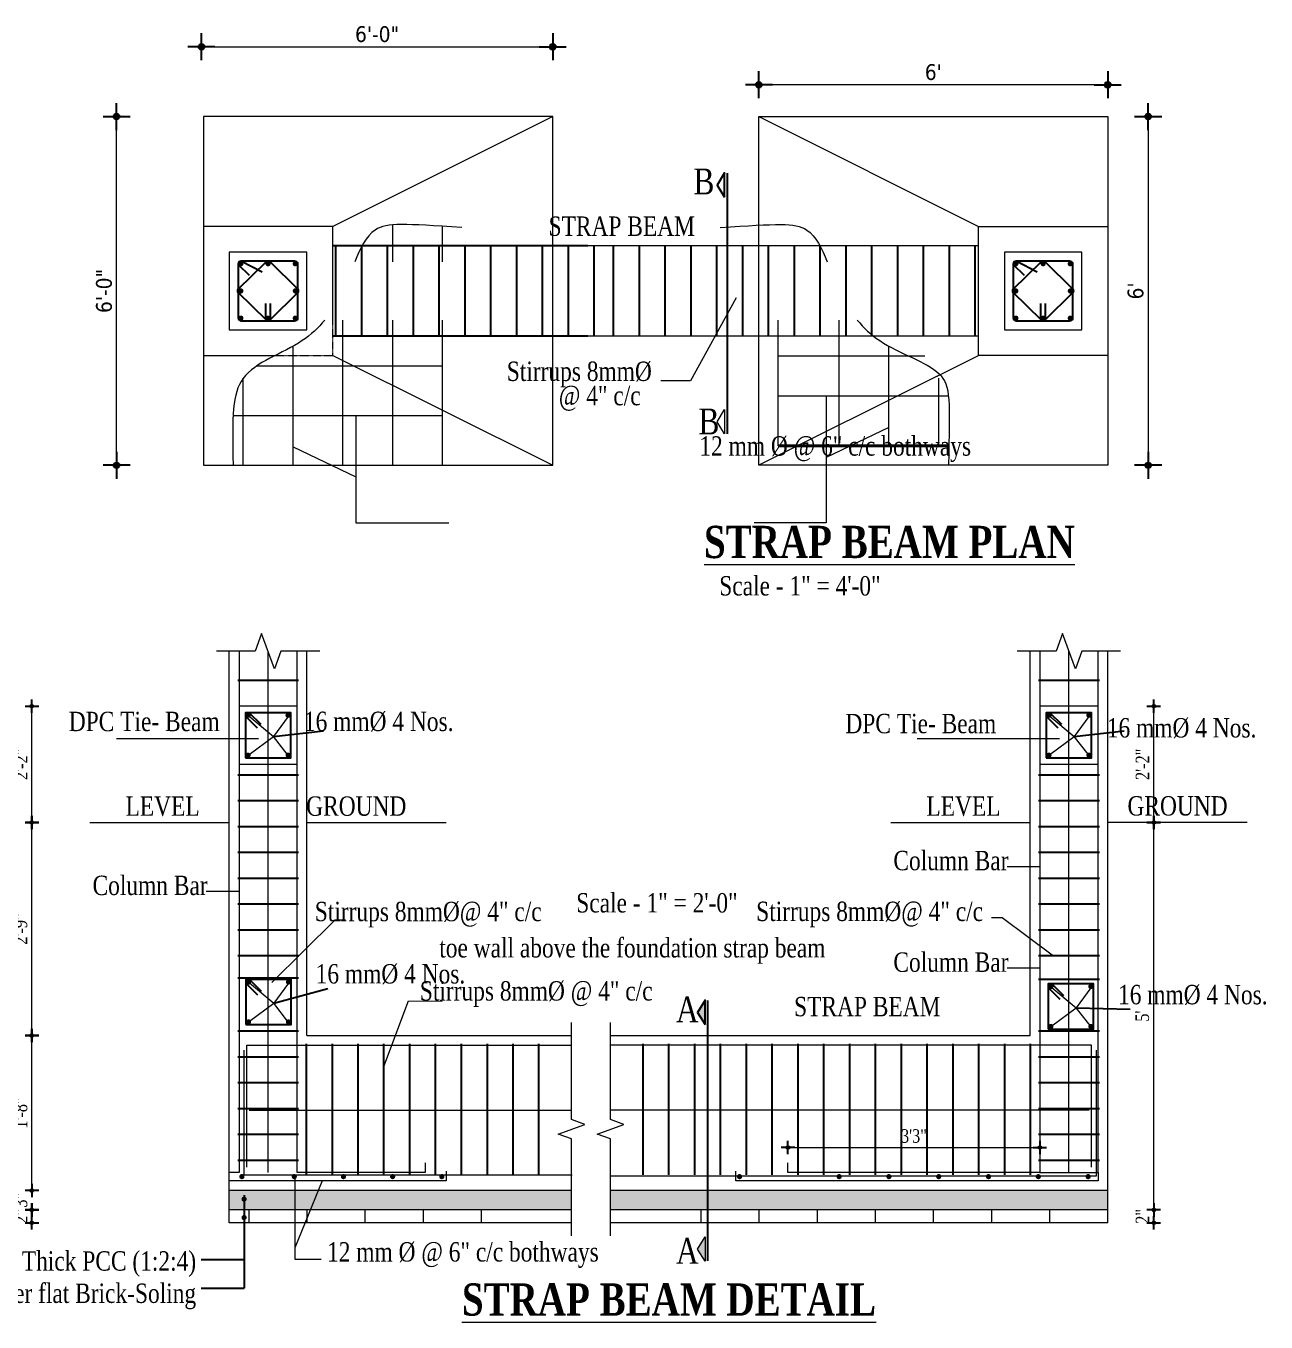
# Model space of a CAD drawing. Header units: inches. Extents: x 10143 to 33197, y -150 to 3760.
# Drawn here: x 11727 to 12277, y 278 to 854 of the extents above; entities that cross this region are included whole.
import ezdxf

# ---------------------------------------------------------------- set-up
doc = ezdxf.new("R2010")
doc.units = ezdxf.units.IN
doc.header["$LTSCALE"] = 0.5
doc.header["$MEASUREMENT"] = 0
doc.header["$PDMODE"] = 66
doc.linetypes.add('DASHED2', pattern=[0.375, 0.25, -0.125])
for name, color, linetype, lineweight in [('BAR', 5, 'Continuous', 40), ('dimline', 3, 'Continuous', 15), ('TEXT', 220, 'Continuous', 9)]:
    doc.layers.add(name, color=color, linetype=linetype, lineweight=lineweight)
doc.layers.add('DIMENSION', color=5, linetype='Continuous')
doc.layers.add('STIRRUP', color=10, linetype='Continuous')
doc.styles.add('1.8', font='times.ttf', dxfattribs={"width": 0.8, "height": 6})
doc.styles.add('1.8 str', font='times.ttf', dxfattribs={"width": 0.8, "height": 6})
doc.styles.add('7 INCH', font='tahoma.ttf', dxfattribs={"height": 7})
doc.styles.add('TITLE', font='romans.shx', dxfattribs={"width": 0.8, "height": 0.2})
doc.dimstyles.new('1.4', dxfattribs={"dimscale": 0, "dimtxt": 6, "dimasz": 0.5, "dimexe": 2, "dimexo": 9, "dimgap": 2, "dimtad": 1, "dimdec": 0, "dimlfac": 0.5, "dimzin": 3, "dimdsep": 46, "dimlunit": 4, "dimtxsty": '1.8', "dimblk": 'DIM', "dimcen": 3, "dimdle": 3, "dimse1": 1, "dimse2": 1, "dimclrd": 256, "dimclre": 256, "dimclrt": 7, "dimadec": 1, "dimazin": 2, "dimtfac": 1, "dimtdec": 0, "dimtix": 1, "dimtofl": 0, "dimtmove": 2, "dimatfit": 3, "dimldrblk": 'ARW', "dimfxl": 2, "dimfrac": 2, "dimtolj": 2, "dimtzin": 0, "dimarcsym": 0})
doc.dimstyles.new('7 INCH', dxfattribs={"dimscale": 0, "dimtxt": 7, "dimasz": 1, "dimexe": 2, "dimexo": 9, "dimgap": 2, "dimtad": 1, "dimdec": 0, "dimzin": 3, "dimdsep": 46, "dimlunit": 4, "dimtxsty": '7 INCH', "dimblk": 'DIM', "dimcen": 3, "dimdle": 3, "dimse1": 1, "dimse2": 1, "dimclrd": 256, "dimclre": 256, "dimclrt": 7, "dimadec": 1, "dimazin": 2, "dimtfac": 1, "dimtdec": 0, "dimtix": 1, "dimtofl": 0, "dimtmove": 2, "dimatfit": 3, "dimldrblk": 'ARW', "dimfxl": 2, "dimfrac": 2, "dimtolj": 2, "dimtzin": 0, "dimarcsym": 0})

# ---------------------------------------------------------------- blocks, each defined once
blk = doc.blocks.new('DIM')
at = {"layer": 'DIMENSION'}
h = blk.add_hatch(color=256, dxfattribs=at)
h.paths.add_polyline_path([(0, 1.28), (0, 0), (1.28, 0, 0.414214)])
h.paths.add_polyline_path([(1.28, 0), (0, 0), (0, -1.28, 0.414214)])
h.paths.add_polyline_path([(0, 0), (-1.28, 0, 0.414214), (0, -1.28)])
h.paths.add_polyline_path([(0, 1.28, 0.414214), (-1.28, 0), (0, 0)])
for p, q in [((0, 6), (0, -6)), ((-6, 0), (6, 0))]:
    blk.add_line(p, q, dxfattribs=at)
blk.add_circle((0, 0), 1.28, dxfattribs=at)
blk = doc.blocks.new('*D841')
at = {"layer": 'Defpoints', "color": 0, "ltscale": 10, "transparency": 16777216}
for p in [(340381.68, 283737.08), (340402.1, 283737.08), (340402.1, 283731.35)]:
    blk.add_point(p, dxfattribs=at)
at = {"layer": 'DIMENSION', "lineweight": -2, "ltscale": 10, "transparency": 16777216}
for p, q in [((340381.68, 283737.58), (340381.68, 283738.08)), ((340381.68, 283730.85), (340381.68, 283730.35))]:
    blk.add_line(p, q, dxfattribs=at)
at = {"layer": 'DIMENSION', "lineweight": -2, "ltscale": 10, "transparency": 16777216, "xscale": 0.5, "yscale": 0.5, "zscale": 0.5}
for p, rotation in [((340381.68, 283737.08), 270), ((340381.68, 283731.35), 90)]:
    blk.add_blockref('DIM', p, dxfattribs=dict(at, rotation=rotation))
at = {"layer": 'DIMENSION', "color": 7, "ltscale": 10, "transparency": 16777216, "insert": (340376.68, 283734.21), "char_height": 6, "attachment_point": 5, "rotation": 90, "style": '1.8'}
blk.add_mtext('\\A2;2"', dxfattribs=at)
blk = doc.blocks.new('ARW')
at = {"layer": 'DIMENSION'}
blk.add_lwpolyline([(-0.5, 0, 0, 3, 0), (-5.5, 0, 0, 0, 0), (-0.5, 0, 0, 0, 0)], format="xyseb", dxfattribs=at)
blk = doc.blocks.new('*D842')
at = {"layer": 'Defpoints', "color": 0, "ltscale": 10, "transparency": 16777216}
for p in [(340381.67, 283745.68), (340402.09, 283745.68), (340402.09, 283737.08)]:
    blk.add_point(p, dxfattribs=at)
at = {"layer": 'DIMENSION', "lineweight": -2, "ltscale": 10, "transparency": 16777216}
for p, q in [((340381.67, 283746.18), (340381.67, 283746.68)), ((340381.67, 283736.58), (340381.67, 283736.08))]:
    blk.add_line(p, q, dxfattribs=at)
at = {"layer": 'DIMENSION', "lineweight": -2, "ltscale": 10, "transparency": 16777216, "xscale": 0.5, "yscale": 0.5, "zscale": 0.5}
for p, rotation in [((340381.67, 283745.68), 270), ((340381.67, 283737.08), 90)]:
    blk.add_blockref('DIM', p, dxfattribs=dict(at, rotation=rotation))
at = {"layer": 'DIMENSION', "color": 7, "ltscale": 10, "transparency": 16777216, "insert": (340376.62, 283741.38), "char_height": 6, "attachment_point": 5, "rotation": 90, "style": '1.8'}
blk.add_mtext('\\A2;3"', dxfattribs=at)
blk = doc.blocks.new('*D843')
at = {"layer": 'Defpoints', "color": 0, "ltscale": 10, "transparency": 16777216}
for p in [(340381.67, 283814.48), (340459.43, 283814.48), (340402.09, 283745.68)]:
    blk.add_point(p, dxfattribs=at)
at = {"layer": 'DIMENSION', "lineweight": -2, "ltscale": 10, "transparency": 16777216}
blk.add_line((340381.67, 283746.18), (340381.67, 283813.98), dxfattribs=at)
at = {"layer": 'DIMENSION', "lineweight": -2, "ltscale": 10, "transparency": 16777216, "xscale": 0.5, "yscale": 0.5, "zscale": 0.5}
for p, rotation in [((340381.67, 283814.48), 90), ((340381.67, 283745.68), 270)]:
    blk.add_blockref('DIM', p, dxfattribs=dict(at, rotation=rotation))
at = {"layer": 'DIMENSION', "color": 7, "ltscale": 10, "transparency": 16777216, "insert": (340376.62, 283780.08), "char_height": 6, "attachment_point": 5, "rotation": 90, "style": '1.8'}
blk.add_mtext('\\A2;1\'-8"', dxfattribs=at)
blk = doc.blocks.new('*D844')
at = {"layer": 'Defpoints', "color": 0, "ltscale": 10, "transparency": 16777216}
for p in [(340381.67, 283909.08), (340409.01, 283909.08), (340402.09, 283814.48)]:
    blk.add_point(p, dxfattribs=at)
at = {"layer": 'DIMENSION', "lineweight": -2, "ltscale": 10, "transparency": 16777216}
blk.add_line((340381.67, 283814.98), (340381.67, 283908.58), dxfattribs=at)
at = {"layer": 'DIMENSION', "lineweight": -2, "ltscale": 10, "transparency": 16777216, "xscale": 0.5, "yscale": 0.5, "zscale": 0.5}
for p, rotation in [((340381.67, 283909.08), 90), ((340381.67, 283814.48), 270)]:
    blk.add_blockref('DIM', p, dxfattribs=dict(at, rotation=rotation))
at = {"layer": 'DIMENSION', "color": 7, "ltscale": 10, "transparency": 16777216, "insert": (340376.61, 283861.78), "char_height": 6, "attachment_point": 5, "rotation": 90, "style": '1.8'}
blk.add_mtext('\\A2;2\'-9"', dxfattribs=at)
blk = doc.blocks.new('*D845')
at = {"layer": 'Defpoints', "color": 0, "ltscale": 10, "transparency": 16777216}
for p in [(340417.52, 283909.08), (340368.02, 283737.08), (340410.6, 283737.08)]:
    blk.add_point(p, dxfattribs=at)
at = {"layer": 'DIMENSION', "lineweight": -2, "ltscale": 10, "transparency": 16777216}
blk.add_line((340368.02, 283908.58), (340368.02, 283737.58), dxfattribs=at)
at = {"layer": 'DIMENSION', "lineweight": -2, "ltscale": 10, "transparency": 16777216, "xscale": 0.5, "yscale": 0.5, "zscale": 0.5}
for p, rotation in [((340368.02, 283909.08), 90), ((340368.02, 283737.08), 270)]:
    blk.add_blockref('DIM', p, dxfattribs=dict(at, rotation=rotation))
at = {"layer": 'DIMENSION', "color": 7, "ltscale": 10, "transparency": 16777216, "insert": (340362.97, 283823.08), "char_height": 6, "attachment_point": 5, "rotation": 90, "style": '1.8'}
blk.add_mtext("\\A2;5'", dxfattribs=at)
blk = doc.blocks.new('*D846')
at = {"layer": 'Defpoints', "color": 0, "ltscale": 10, "transparency": 16777216}
for p in [(340381.67, 283960.68), (340470.89, 283960.68), (340409.01, 283909.08)]:
    blk.add_point(p, dxfattribs=at)
at = {"layer": 'DIMENSION', "lineweight": -2, "ltscale": 10, "transparency": 16777216}
blk.add_line((340381.67, 283909.58), (340381.67, 283960.18), dxfattribs=at)
at = {"layer": 'DIMENSION', "lineweight": -2, "ltscale": 10, "transparency": 16777216, "xscale": 0.5, "yscale": 0.5, "zscale": 0.5}
for p, rotation in [((340381.67, 283960.68), 90), ((340381.67, 283909.08), 270)]:
    blk.add_blockref('DIM', p, dxfattribs=dict(at, rotation=rotation))
at = {"layer": 'DIMENSION', "color": 7, "ltscale": 10, "transparency": 16777216, "insert": (340376.67, 283934.88), "char_height": 6, "attachment_point": 5, "rotation": 90, "style": '1.8'}
blk.add_mtext('\\A2;2\'-2"', dxfattribs=at)
blk = doc.blocks.new('*D847')
at = {"layer": 'Defpoints', "color": 0, "ltscale": 10, "transparency": 16777216}
for p in [(340859.16, 283737.08), (340879.58, 283737.08), (340859.16, 283731.35)]:
    blk.add_point(p, dxfattribs=at)
at = {"layer": 'DIMENSION', "lineweight": -2, "ltscale": 10, "transparency": 16777216}
for p, q in [((340879.58, 283737.58), (340879.58, 283738.08)), ((340879.58, 283730.85), (340879.58, 283730.35))]:
    blk.add_line(p, q, dxfattribs=at)
at = {"layer": 'DIMENSION', "lineweight": -2, "ltscale": 10, "transparency": 16777216, "xscale": 0.5, "yscale": 0.5, "zscale": 0.5}
for p, rotation in [((340879.58, 283737.08), 270), ((340879.58, 283731.35), 90)]:
    blk.add_blockref('DIM', p, dxfattribs=dict(at, rotation=rotation))
at = {"layer": 'DIMENSION', "color": 7, "ltscale": 10, "transparency": 16777216, "insert": (340874.58, 283734.21), "char_height": 6, "attachment_point": 5, "rotation": 90, "style": '1.8'}
blk.add_mtext('\\A2;2"', dxfattribs=at)
blk = doc.blocks.new('*D848')
at = {"layer": 'Defpoints', "color": 0, "ltscale": 10, "transparency": 16777216}
for p in [(340859.16, 283909.08), (340879.58, 283909.08), (340859.16, 283737.08)]:
    blk.add_point(p, dxfattribs=at)
at = {"layer": 'DIMENSION', "lineweight": -2, "ltscale": 10, "transparency": 16777216}
blk.add_line((340879.58, 283737.58), (340879.58, 283908.58), dxfattribs=at)
at = {"layer": 'DIMENSION', "lineweight": -2, "ltscale": 10, "transparency": 16777216, "xscale": 0.5, "yscale": 0.5, "zscale": 0.5}
for p, rotation in [((340879.58, 283909.08), 90), ((340879.58, 283737.08), 270)]:
    blk.add_blockref('DIM', p, dxfattribs=dict(at, rotation=rotation))
at = {"layer": 'DIMENSION', "color": 7, "ltscale": 10, "transparency": 16777216, "insert": (340874.53, 283823.08), "char_height": 6, "attachment_point": 5, "rotation": 90, "style": '1.8'}
blk.add_mtext("\\A2;5'", dxfattribs=at)
blk = doc.blocks.new('*D849')
at = {"layer": 'Defpoints', "color": 0, "ltscale": 10, "transparency": 16777216}
for p in [(340790.36, 283960.68), (340879.58, 283960.68), (340852.24, 283909.08)]:
    blk.add_point(p, dxfattribs=at)
at = {"layer": 'DIMENSION', "lineweight": -2, "ltscale": 10, "transparency": 16777216}
blk.add_line((340879.58, 283909.58), (340879.58, 283960.18), dxfattribs=at)
at = {"layer": 'DIMENSION', "lineweight": -2, "ltscale": 10, "transparency": 16777216, "xscale": 0.5, "yscale": 0.5, "zscale": 0.5}
for p, rotation in [((340879.58, 283960.68), 90), ((340879.58, 283909.08), 270)]:
    blk.add_blockref('DIM', p, dxfattribs=dict(at, rotation=rotation))
at = {"layer": 'DIMENSION', "color": 7, "ltscale": 10, "transparency": 16777216, "insert": (340874.58, 283934.88), "char_height": 6, "attachment_point": 5, "rotation": 90, "style": '1.8'}
blk.add_mtext('\\A2;2\'-2"', dxfattribs=at)
blk = doc.blocks.new('*D850')
at = {"layer": 'Defpoints', "color": 0, "ltscale": 10, "transparency": 16777216}
for p in [(340829.06, 283764.82), (340717.26, 283758.58), (340829.06, 283758.58)]:
    blk.add_point(p, dxfattribs=at)
at = {"layer": 'DIMENSION', "lineweight": -2, "ltscale": 10, "transparency": 16777216}
blk.add_line((340717.76, 283764.82), (340828.56, 283764.82), dxfattribs=at)
at = {"layer": 'DIMENSION', "lineweight": -2, "ltscale": 10, "transparency": 16777216, "xscale": 0.5, "yscale": 0.5, "zscale": 0.5, "rotation": 180}
blk.add_blockref('DIM', (340717.26, 283764.82), dxfattribs=at)
at = {"layer": 'DIMENSION', "lineweight": -2, "ltscale": 10, "transparency": 16777216, "xscale": 0.5, "yscale": 0.5, "zscale": 0.5}
blk.add_blockref('DIM', (340829.06, 283764.82), dxfattribs=at)
at = {"layer": 'DIMENSION', "color": 7, "ltscale": 10, "transparency": 16777216, "insert": (340773.16, 283769.87), "char_height": 6, "attachment_point": 5, "style": '1.8'}
blk.add_mtext('\\A2;3\'3"', dxfattribs=at)
blk = doc.blocks.new('*D851')
at = {"layer": 'Defpoints', "color": 0, "ltscale": 50, "transparency": 16777216}
for p in [(340612.82, 284253.39), (340456.91, 284232.35), (340612.82, 284222.4)]:
    blk.add_point(p, dxfattribs=at)
at = {"layer": 'DIMENSION', "lineweight": -2, "ltscale": 50, "transparency": 16777216}
blk.add_line((340457.91, 284253.39), (340611.82, 284253.39), dxfattribs=at)
at = {"layer": 'DIMENSION', "lineweight": -2, "ltscale": 50, "transparency": 16777216, "rotation": 180}
blk.add_blockref('DIM', (340456.91, 284253.39), dxfattribs=at)
at = {"layer": 'DIMENSION', "lineweight": -2, "ltscale": 50, "transparency": 16777216}
blk.add_blockref('DIM', (340612.82, 284253.39), dxfattribs=at)
at = {"layer": 'DIMENSION', "color": 7, "ltscale": 50, "transparency": 16777216, "insert": (340534.86, 284258.95), "char_height": 7, "attachment_point": 5, "style": '7 INCH'}
blk.add_mtext('\\A2;6\'-0"', dxfattribs=at)
blk = doc.blocks.new('*D852')
at = {"layer": 'Defpoints', "color": 0, "ltscale": 50, "transparency": 16777216}
for p in [(340419.26, 284222.4), (340457.82, 284222.4), (340457.82, 284067.6)]:
    blk.add_point(p, dxfattribs=at)
at = {"layer": 'DIMENSION', "lineweight": -2, "ltscale": 50, "transparency": 16777216}
blk.add_line((340419.26, 284068.6), (340419.26, 284221.4), dxfattribs=at)
for p, rotation in [((340419.26, 284222.4), 90), ((340419.26, 284067.6), 270)]:
    blk.add_blockref('DIM', p, dxfattribs=dict(at, rotation=rotation))
at = {"layer": 'DIMENSION', "color": 7, "ltscale": 50, "transparency": 16777216, "insert": (340413.69, 284145), "char_height": 7, "attachment_point": 5, "rotation": 90, "style": '7 INCH'}
blk.add_mtext('\\A2;6\'-0"', dxfattribs=at)
blk = doc.blocks.new('*D853')
at = {"layer": 'Defpoints', "color": 0, "ltscale": 50, "transparency": 16777216}
for p in [(340704.36, 284236.54), (340704.36, 284222.4), (340859.16, 284222.4)]:
    blk.add_point(p, dxfattribs=at)
at = {"layer": 'DIMENSION', "lineweight": -2, "ltscale": 50, "transparency": 16777216}
blk.add_line((340858.16, 284236.54), (340705.36, 284236.54), dxfattribs=at)
at = {"layer": 'DIMENSION', "lineweight": -2, "ltscale": 50, "transparency": 16777216, "rotation": 180}
blk.add_blockref('DIM', (340704.36, 284236.54), dxfattribs=at)
at = {"layer": 'DIMENSION', "lineweight": -2, "ltscale": 50, "transparency": 16777216}
blk.add_blockref('DIM', (340859.16, 284236.54), dxfattribs=at)
at = {"layer": 'DIMENSION', "color": 7, "ltscale": 50, "transparency": 16777216, "insert": (340781.76, 284242.1), "char_height": 7, "attachment_point": 5, "style": '7 INCH'}
blk.add_mtext("\\A2;6'", dxfattribs=at)
blk = doc.blocks.new('*D854')
at = {"layer": 'Defpoints', "color": 0, "ltscale": 50, "transparency": 16777216}
for p in [(340859.16, 284222.4), (340859.16, 284067.6), (340877.12, 284067.6)]:
    blk.add_point(p, dxfattribs=at)
at = {"layer": 'DIMENSION', "lineweight": -2, "ltscale": 50, "transparency": 16777216}
blk.add_line((340877.12, 284221.4), (340877.12, 284068.6), dxfattribs=at)
for p, rotation in [((340877.12, 284222.4), 90), ((340877.12, 284067.6), 270)]:
    blk.add_blockref('DIM', p, dxfattribs=dict(at, rotation=rotation))
at = {"layer": 'DIMENSION', "color": 7, "ltscale": 50, "transparency": 16777216, "insert": (340871.56, 284145), "char_height": 7, "attachment_point": 5, "rotation": 90, "style": '7 INCH'}
blk.add_mtext("\\A2;6'", dxfattribs=at)
blk = doc.blocks.new('dfg')
at = {"ltscale": 10}
h = blk.add_hatch(dxfattribs=at)
h.set_pattern_fill('AR-CONC', color=8, scale=0.716667, style=0)
h.set_pattern_definition([(50, (322393.786, 278821.2883), (5.1403646, -0.4497236), [0.5375, -5.9125]), (355, (322393.786, 278821.2883), (-0.9943846, 5.3907103), [0.43, -4.73]), (100.4514, (322394.2143, 278821.251), (4.1459839, 4.9409834), [0.4568047, -5.0248518]), (46.1842, (322393.786, 278822.7216), (7.6485608, -1.1862196), [0.80625, -8.86875]), (96.6356, (322394.423, 278822.623), (6.698416, 6.981178), [0.685207, -7.5372765]), (351.1842, (322393.786, 278822.722), (6.6984106, 6.9811833), [0.645, -7.095]), (21, (322394.5026, 278822.3633), (4.2778339, -2.8854354), [0.5375, -5.9125]), (326, (322394.5026, 278822.3633), (1.7437599, 5.1969087), [0.43, -4.73]), (71.4514, (322394.859, 278822.123), (6.0215955, 2.3114686), [0.4568047, -5.0248518]), (37.5, (322393.786, 278821.2883), (0.08714563, 2.38573929), [0, -4.67266667, 0, -4.80166667, 0, -4.74791667]), (7.5, (322393.786, 278821.2883), (1.8853317, 2.82661727), [0, -2.73766667, 0, -4.56516667, 0, -1.80958333]), (327.5, (322392.1878, 278821.2883), (3.82572746, -0.16164325), [0, -1.79166667, 0, -5.59, 0, -7.4175]), (317.5, (322391.471, 278821.2883), (4.1795009, 0.71741904), [0, -2.3291667, 0, -3.7123333, 0, -5.2675])])
h.paths.add_polyline_path([(340469.29, 283745.68), (340469.29, 283737.08), (340475.82, 283737.08), (340475.82, 283741.31, -0.403803), (340475.27, 283741.88, -1), (340476.42, 283741.88, -0.424701), (340475.82, 283741.31), (340475.82, 283737.08), (340621.22, 283737.08), (340621.22, 283745.68)])
h = blk.add_hatch(dxfattribs=at)
h.set_pattern_fill('AR-CONC', color=8, scale=0.716667, style=0)
h.set_pattern_definition([(130, (344138.8447, 281181.9456), (-5.1403646, -0.4497236), [0.5375, -5.9125]), (185, (344138.8447, 281181.9456), (0.9943846, 5.39071), [0.43, -4.73]), (79.5486, (344138.4163, 281181.908), (-4.145984, 4.9409834), [0.456805, -5.024852]), (133.8158, (344138.8447, 281183.379), (-7.648561, -1.18622), [0.80625, -8.86875]), (83.3644, (344138.207, 281183.28), (-6.698416, 6.981178), [0.685207, -7.537276]), (188.8158, (344138.845, 281183.379), (-6.69841, 6.981183), [0.645, -7.095]), (159, (344138.128, 281183.0206), (-4.277834, -2.8854354), [0.5375, -5.9125]), (214, (344138.128, 281183.0206), (-1.74376, 5.1969087), [0.43, -4.73]), (108.5486, (344137.7715, 281182.78), (-6.0215955, 2.3114686), [0.456805, -5.024852]), (142.5, (344138.8447, 281181.9456), (-0.0871456, 2.3857393), [0, -4.6726667, 0, -4.8016667, 0, -4.7479167]), (172.5, (344138.8447, 281181.9456), (-1.8853317, 2.8266173), [0, -2.7376667, 0, -4.5651667, 0, -1.8095833]), (212.5, (344140.4428, 281181.9456), (-3.8257275, -0.16164325), [0, -1.7916667, 0, -5.59, 0, -7.4175]), (222.5, (344141.1595, 281181.9456), (-4.179501, 0.717419), [0, -2.3291667, 0, -3.7123333, 0, -5.2675])])
h.paths.add_polyline_path([(340638.42, 283745.68), (340859.16, 283745.68), (340859.16, 283737.08), (340638.42, 283737.08)])
at = {"layer": 'TEXT', "ltscale": 10}
for points in [[(340680.46, 283830.16), (340680.46, 283819.41), (340677.15, 283824.78)], [(340680.46, 283714.35), (340680.46, 283725.11), (340677.15, 283719.73)]]:
    blk.add_hatch(color=256, dxfattribs=at).paths.add_polyline_path(points)
for p, q in [((340612.82, 284222.4), (340515.16, 284173.67)), ((340704.36, 284222.4), (340801.82, 284173.67)), ((340515.16, 284116.34), (340612.82, 284067.6))]:
    blk.add_line(p, q)
at = {"ltscale": 10}
for p, q in [((340541.79, 284157.9), (340541.79, 284174.34)), ((340563.89, 284157.9), (340563.89, 284173.69)), ((340801.82, 284165.07), (340628.47, 284165.07)), ((340519.69, 284067.6), (340519.69, 284132.1)), ((340541.79, 284067.6), (340541.79, 284132.1)), ((340563.89, 284067.6), (340563.89, 284132.1)), ((340712.96, 284076.2), (340712.96, 284132.1)), ((340739.96, 284076.2), (340739.96, 284132.1)), ((340801.82, 284124.94), (340628.47, 284124.94)), ((340497.58, 284067.6), (340497.58, 284120.48)), ((340778.04, 284116.08), (340712.96, 284116.08)), ((340762.06, 284076.2), (340762.06, 284120.48)), ((340783.44, 284107.15), (340801.82, 284116.34)), ((340481.61, 284111.81), (340563.89, 284111.81)), ((340475.48, 284067.6), (340475.48, 284106.24)), ((340783.44, 284107.15), (340704.36, 284067.6)), ((340784.17, 284076.2), (340784.17, 284106.24)), ((340788.67, 284098.31), (340712.96, 284098.31)), ((340470.98, 284089.71), (340563.89, 284089.71)), ((340486.49, 283753.76), (340486.49, 283985.14)), ((340503.69, 283814.48), (340503.69, 283985.14)), ((340824.76, 283814.48), (340824.76, 283985.14)), ((340841.96, 283753.76), (340841.96, 283985.14)), ((340859.16, 283731.35), (340859.16, 283985.14)), ((340478.15, 283781.44), (340621.22, 283781.44)), ((340850.96, 283781.44), (340638.42, 283781.44)), ((340859.16, 283745.68), (340638.42, 283745.68)), ((340621.22, 283737.08), (340469.29, 283737.08)), ((340477.89, 283737.08), (340477.89, 283731.35)), ((340503.69, 283737.08), (340503.69, 283731.35)), ((340529.49, 283737.08), (340529.49, 283731.35)), ((340555.29, 283737.08), (340555.29, 283731.35)), ((340581.09, 283737.08), (340581.09, 283731.35)), ((340859.16, 283737.08), (340638.42, 283737.08)), ((340678.56, 283737.08), (340678.56, 283731.35)), ((340704.36, 283737.08), (340704.36, 283731.35)), ((340730.16, 283737.08), (340730.16, 283731.35)), ((340755.96, 283737.08), (340755.96, 283731.35)), ((340781.76, 283737.08), (340781.76, 283731.35)), ((340807.56, 283737.08), (340807.56, 283731.35)), ((340833.36, 283737.08), (340833.36, 283731.35))]:
    blk.add_line(p, q, dxfattribs=at)
at = {"color": 5, "ltscale": 10}
for p, q in [((340407.41, 283909.08), (340469.29, 283909.08)), ((340503.69, 283909.08), (340565.57, 283909.08)), ((340762.87, 283909.08), (340824.76, 283909.08)), ((340921.07, 283909.08), (340859.19, 283909.08))]:
    blk.add_line(p, q, dxfattribs=at)
at = {"linetype": 'Continuous', "ltscale": 10}
blk.add_line((340621.22, 283745.68), (340469.29, 283745.68), dxfattribs=at)
for points in [[(340612.82, 284160.02), (340612.82, 284222.4), (340457.82, 284222.4), (340457.82, 284067.6), (340612.82, 284067.6), (340612.82, 284160.02)], [(340704.36, 284124.94), (340704.36, 284222.4), (340859.16, 284222.4), (340859.16, 284067.6), (340704.36, 284067.6), (340704.36, 284132.1)], [(340515.16, 284132.1), (340515.16, 284173.67), (340457.82, 284173.67), (340457.82, 284132.1)], [(340801.82, 284116.34), (340801.82, 284173.67), (340859.16, 284173.67), (340859.16, 284116.34), (340801.82, 284116.34)], [(340457.82, 284132.1), (340457.82, 284116.34), (340489.58, 284116.34)]]:
    blk.add_lwpolyline(points)
for points in [[(340469.29, 284127.8), (340503.69, 284127.8), (340503.69, 284162.2), (340469.29, 284162.2)], [(340813.29, 284127.8), (340847.69, 284127.8), (340847.69, 284162.2), (340813.29, 284162.2)]]:
    blk.add_lwpolyline(points, close=True)
at = {"ltscale": 10, "const_width": 1.15}
for points in [[(340474.43, 284157.66, 1), (340474.43, 284156.51, 1)], [(340486.47, 284157.66, -1), (340486.47, 284156.51, -1)], [(340498.55, 284157.66, -1), (340498.55, 284156.51, -1)], [(340818.43, 284157.66, 1), (340818.43, 284156.51, 1)], [(340830.47, 284157.66, -1), (340830.47, 284156.51, -1)], [(340842.55, 284157.66, -1), (340842.55, 284156.51, -1)], [(340473.84, 284145, 1), (340474.98, 284145, 1)], [(340499.15, 284145, -1), (340498, 284145, -1)], [(340817.84, 284145, 1), (340818.98, 284145, 1)], [(340843.15, 284145, -1), (340842, 284145, -1)], [(340474.43, 284132.35, -1), (340474.43, 284133.5, -1)], [(340486.47, 284132.35, 1), (340486.47, 284133.5, 1)], [(340498.55, 284132.35, 1), (340498.55, 284133.5, 1)], [(340818.43, 284132.35, -1), (340818.43, 284133.5, -1)], [(340830.47, 284132.35, 1), (340830.47, 284133.5, 1)], [(340842.55, 284132.35, 1), (340842.55, 284133.5, 1)], [(340477.63, 283957.24, 1), (340477.63, 283956.09, 1)], [(340495.35, 283957.24, -1), (340495.35, 283956.09, -1)], [(340833.1, 283957.24, 1), (340833.1, 283956.09, 1)], [(340850.82, 283957.24, -1), (340850.82, 283956.09, -1)], [(340477.03, 283938.92, 1), (340478.18, 283938.92, 1)], [(340495.95, 283938.92, -1), (340494.8, 283938.92, -1)], [(340832.5, 283938.92, 1), (340833.65, 283938.92, 1)], [(340851.42, 283938.92, -1), (340850.27, 283938.92, -1)], [(340477.84, 283838.83, 1), (340477.84, 283837.69, 1)], [(340495.56, 283838.83, -1), (340495.56, 283837.69, -1)], [(340833.97, 283836.84, 1), (340833.97, 283835.69, 1)], [(340851.69, 283836.84, -1), (340851.69, 283835.69, -1)], [(340477.24, 283820.52, 1), (340478.39, 283820.52, 1)], [(340496.16, 283820.52, -1), (340495.01, 283820.52, -1)], [(340833.37, 283818.52, 1), (340834.52, 283818.52, 1)], [(340852.29, 283818.52, -1), (340851.14, 283818.52, -1)], [(340474.29, 283751.87, 1), (340475.44, 283751.87, 1)], [(340498.69, 283751.87, -1), (340497.54, 283751.87, -1)], [(340520.52, 283751.87, -1), (340519.37, 283751.87, -1)], [(340542.35, 283751.87, -1), (340541.2, 283751.87, -1)], [(340564.18, 283751.87, -1), (340563.03, 283751.87, -1)], [(340695.18, 283751.87, 1), (340696.33, 283751.87, 1)], [(340739.39, 283751.87, 1), (340740.53, 283751.87, 1)], [(340761.49, 283751.87, 1), (340762.64, 283751.87, 1)], [(340783.59, 283751.87, 1), (340784.74, 283751.87, 1)], [(340805.69, 283751.87, 1), (340806.84, 283751.87, 1)], [(340827.8, 283751.87, 1), (340828.94, 283751.87, 1)], [(340849.9, 283751.87, 1), (340851.04, 283751.87, 1)], [(340475.27, 283741.88, 1), (340476.42, 283741.88, 1)], [(340475.27, 283733.69, 1), (340476.42, 283733.69, 1)]]:
    blk.add_lwpolyline(points, format="xyb", close=True, dxfattribs=at)
at = {"linetype": 'DASHED2'}
blk.add_lwpolyline([(340489.58, 284116.34), (340515.16, 284116.34), (340515.16, 284132.1)], dxfattribs=at)
at = {"ltscale": 10}
for points in [[(340509.42, 283985.14), (340492.22, 283985.14), (340489.36, 283977.26), (340483.62, 283993.01), (340480.76, 283985.14), (340463.56, 283985.14)], [(340864.89, 283985.14), (340847.69, 283985.14), (340844.82, 283977.26), (340839.09, 283993.01), (340836.22, 283985.14), (340819.02, 283985.14)], [(340621.22, 283731.35), (340469.29, 283731.35), (340469.29, 283985.14)], [(340473.59, 283985.14), (340473.59, 283753.76), (340469.29, 283753.76)], [(340556.15, 283758.06), (340556.15, 283753.76), (340499.39, 283753.76), (340499.39, 283985.14)], [(340829.06, 283985.14), (340829.06, 283753.76), (340717.26, 283753.76), (340717.26, 283758.06)], [(340829.06, 283753.76), (340854.86, 283753.76), (340854.86, 283985.14)], [(340477.12, 283756.07), (340477.12, 283756.07), (340477.12, 283810.18), (340621.22, 283810.18)], [(340503.69, 283814.48), (340621.22, 283814.48)], [(340638.42, 283814.48), (340824.76, 283814.48)], [(340851.99, 283756.07), (340851.99, 283756.07), (340851.99, 283810.18), (340638.42, 283810.18)], [(340475.68, 283808.02), (340475.68, 283752.71), (340621.4, 283752.71)], [(340854, 283808.02), (340854, 283752.13), (340638.25, 283752.13)], [(340565.49, 283754.28), (340565.49, 283749.98), (340469.29, 283749.98)], [(340854.86, 283753.76), (340854.86, 283749.98), (340694.16, 283749.98), (340694.16, 283754.28)], [(340859.16, 283731.35), (340638.42, 283731.35)]]:
    blk.add_lwpolyline(points, dxfattribs=at)
for points in [[(340473.59, 283934.88), (340499.39, 283934.88), (340499.39, 283960.68), (340473.59, 283960.68)], [(340829.06, 283934.88), (340854.86, 283934.88), (340854.86, 283960.68), (340829.06, 283960.68)]]:
    blk.add_lwpolyline(points, close=True, dxfattribs=at)
at = {"linetype": 'Continuous', "ltscale": 10}
for points in [[(340621.22, 283725.61), (340621.22, 283768.61), (340615.32, 283770.76), (340627.13, 283775.06), (340621.22, 283777.21), (340621.22, 283820.21)], [(340638.42, 283725.61), (340638.42, 283768.61), (340632.52, 283770.76), (340644.33, 283775.06), (340638.42, 283777.21), (340638.42, 283820.21)]]:
    blk.add_lwpolyline(points, dxfattribs=at)
for points, knots in [([(340572.49, 284173.15), (340547.08, 284174.72), (340533.14, 284176.18), (340527.35, 284163.8), (340525, 284157.9)], [1.641821, 1.641821, 1.641821, 1.641821, 9.262514, 15.333701, 15.333701, 15.333701, 15.333701]), ([(340687.16, 284173.15), (340712.57, 284174.72), (340726.51, 284176.18), (340732.3, 284163.8), (340734.65, 284157.9)], [1.641821, 1.641821, 1.641821, 1.641821, 9.262514, 15.333701, 15.333701, 15.333701, 15.333701]), ([(340511.66, 284132.1), (340508.81, 284128.62), (340498.03, 284118.51), (340470.63, 284110.75), (340470.52, 284089.83), (340470.97, 284067.6)], [25.055487, 25.055487, 25.055487, 25.055487, 29.8271, 40.744634, 50.123976, 50.123976, 50.123976, 50.123976])]:
    blk.add_open_spline(points, degree=3, knots=knots)
at = {"ltscale": 10}
blk.add_open_spline([(340747.99, 284132.1), (340750.83, 284128.62), (340761.62, 284118.51), (340790.25, 284110.4), (340789.07, 284096.06), (340788.49, 284067.6)], degree=3, knots=[25.055487, 25.055487, 25.055487, 25.055487, 29.8271, 40.744634, 51.254288, 51.254288, 51.254288, 51.254288], dxfattribs=at)
at = {"layer": 'BAR'}
blk.add_line((340788.67, 284076.2), (340712.96, 284076.2), dxfattribs=at)
at = {"layer": 'DIMENSION', "ltscale": 10}
for p, q in [((340690.34, 284081.65), (340690.34, 284197.31)), ((340488.88, 283947.26), (340511.02, 283949.75)), ((340844.34, 283947.26), (340866.49, 283949.75)), ((340489.09, 283828.86), (340513.02, 283835.41)), ((340681.69, 283714.42), (340681.69, 283830.09)), ((340845.22, 283826.86), (340869.15, 283826.17)), ((340475.82, 283743.69), (340475.82, 283702.42)), ((340456.86, 283715.04), (340475.82, 283715.04)), ((340456.86, 283702.42), (340475.82, 283702.42))]:
    blk.add_line(p, q, dxfattribs=at)
at = {"layer": 'DIMENSION', "ltscale": 20}
for p, q in [((340628.47, 284165.07), (340515.16, 284165.07)), ((340628.47, 284124.94), (340515.16, 284124.94))]:
    blk.add_line(p, q, dxfattribs=at)
at = {"layer": 'DIMENSION', "ltscale": 10}
for points in [[(340689.11, 284186.63), (340689.11, 284197.38), (340685.8, 284192), (340689.11, 284186.63)], [(340680.46, 283819.41), (340680.46, 283830.16), (340677.15, 283824.78), (340680.46, 283819.41)]]:
    blk.add_lwpolyline(points, dxfattribs=at)
at = {"layer": 'STIRRUP'}
for p, q in [((340516.59, 284124.94), (340516.59, 284165.07)), ((340528.06, 284124.94), (340528.06, 284165.07)), ((340539.52, 284124.94), (340539.52, 284165.07)), ((340550.99, 284124.94), (340550.99, 284165.07)), ((340562.46, 284124.94), (340562.46, 284165.07)), ((340573.92, 284124.94), (340573.92, 284165.07)), ((340585.39, 284124.94), (340585.39, 284165.07)), ((340596.86, 284124.94), (340596.86, 284165.07)), ((340608.32, 284124.94), (340608.32, 284165.07)), ((340619.79, 284124.94), (340619.79, 284165.07)), ((340631.26, 284124.94), (340631.26, 284165.07)), ((340639.86, 284124.94), (340639.86, 284165.07)), ((340651.32, 284124.94), (340651.32, 284165.07)), ((340662.79, 284124.94), (340662.79, 284165.07)), ((340674.26, 284124.94), (340674.26, 284165.07)), ((340685.72, 284124.94), (340685.72, 284165.07)), ((340697.19, 284124.94), (340697.19, 284165.07)), ((340708.66, 284124.94), (340708.66, 284165.07)), ((340720.12, 284124.94), (340720.12, 284165.07)), ((340731.59, 284124.94), (340731.59, 284165.07)), ((340743.06, 284124.94), (340743.06, 284165.07)), ((340754.52, 284124.94), (340754.52, 284165.07)), ((340765.99, 284124.94), (340765.99, 284165.07)), ((340777.46, 284124.94), (340777.46, 284165.07)), ((340788.92, 284124.94), (340788.92, 284165.07)), ((340800.39, 284124.94), (340800.39, 284165.07)), ((340499.98, 283972.15), (340473, 283972.15)), ((340855.45, 283972.15), (340828.47, 283972.15)), ((340499.99, 283930.08), (340473.02, 283930.08)), ((340855.46, 283930.08), (340828.48, 283930.08)), ((340499.99, 283918.62), (340473.02, 283918.62)), ((340855.46, 283918.62), (340828.48, 283918.62)), ((340499.99, 283907.15), (340473.02, 283907.15)), ((340855.46, 283907.15), (340828.48, 283907.15)), ((340499.99, 283895.68), (340473.02, 283895.68)), ((340855.46, 283895.68), (340828.48, 283895.68)), ((340499.99, 283884.22), (340473.02, 283884.22)), ((340855.46, 283884.22), (340828.48, 283884.22)), ((340499.99, 283872.75), (340473.02, 283872.75)), ((340855.46, 283872.75), (340828.48, 283872.75)), ((340499.99, 283861.28), (340473.02, 283861.28)), ((340855.46, 283861.28), (340828.48, 283861.28)), ((340499.99, 283849.82), (340473.02, 283849.82)), ((340855.46, 283849.82), (340828.48, 283849.82)), ((340499.99, 283839.98), (340473.02, 283839.98)), ((340855.46, 283839.31), (340828.48, 283839.31)), ((340499.99, 283816.38), (340473.02, 283816.38)), ((340855.46, 283816.38), (340828.48, 283816.38)), ((340503.54, 283752.71), (340503.54, 283810.75)), ((340515.01, 283752.71), (340515.01, 283810.75)), ((340526.47, 283752.71), (340526.47, 283810.75)), ((340537.94, 283752.71), (340537.94, 283810.75)), ((340549.41, 283752.71), (340549.41, 283810.75)), ((340560.87, 283752.71), (340560.87, 283810.75)), ((340572.34, 283752.71), (340572.34, 283810.75)), ((340583.81, 283752.71), (340583.81, 283810.75)), ((340595.27, 283752.71), (340595.27, 283810.75)), ((340606.74, 283752.71), (340606.74, 283810.75)), ((340652.91, 283752.71), (340652.91, 283810.75)), ((340664.38, 283752.71), (340664.38, 283810.75)), ((340675.84, 283752.71), (340675.84, 283810.75)), ((340687.31, 283752.71), (340687.31, 283810.75)), ((340698.78, 283752.71), (340698.78, 283810.75)), ((340710.24, 283752.71), (340710.24, 283810.75)), ((340721.71, 283752.71), (340721.71, 283810.75)), ((340733.18, 283752.71), (340733.18, 283810.75)), ((340744.64, 283752.71), (340744.64, 283810.75)), ((340756.11, 283752.71), (340756.11, 283810.75)), ((340767.58, 283752.71), (340767.58, 283810.75)), ((340779.04, 283752.71), (340779.04, 283810.75)), ((340790.51, 283752.71), (340790.51, 283810.75)), ((340801.98, 283752.71), (340801.98, 283810.75)), ((340813.44, 283752.71), (340813.44, 283810.75)), ((340824.91, 283752.71), (340824.91, 283810.75)), ((340499.99, 283804.91), (340473.02, 283804.91)), ((340855.46, 283804.91), (340828.48, 283804.91)), ((340499.99, 283793.44), (340473.02, 283793.44)), ((340855.46, 283793.44), (340828.48, 283793.44)), ((340499.99, 283781.98), (340473.02, 283781.98)), ((340855.46, 283781.98), (340828.48, 283781.98)), ((340499.99, 283770.51), (340473.02, 283770.51)), ((340855.46, 283770.51), (340828.48, 283770.51)), ((340499.99, 283759.04), (340473.02, 283759.04)), ((340855.46, 283759.04), (340828.48, 283759.04))]:
    blk.add_line(p, q, dxfattribs=at)
at = {"layer": 'STIRRUP', "color": 5}
for p, q in [((340473.26, 284156.74), (340478.03, 284151.97)), ((340474.76, 284158.24), (340483.83, 284153.46)), ((340817.26, 284156.74), (340822.03, 284151.97)), ((340818.76, 284158.24), (340827.83, 284153.46)), ((340485.43, 284132.3), (340485.43, 284139.49)), ((340487.55, 284132.3), (340487.55, 284139.49)), ((340829.43, 284132.3), (340829.43, 284139.49)), ((340831.55, 284132.3), (340831.55, 284139.49))]:
    blk.add_line(p, q, dxfattribs=at)
at = {"layer": 'STIRRUP', "color": 5, "ltscale": 10}
for p, q in [((340476.46, 283956.19), (340481.63, 283951.02)), ((340478.08, 283957.81), (340483.25, 283952.65)), ((340831.92, 283956.19), (340837.09, 283951.02)), ((340833.55, 283957.81), (340838.71, 283952.65)), ((340478.29, 283839.41), (340483.46, 283834.24)), ((340476.67, 283837.79), (340481.84, 283832.62)), ((340832.8, 283835.79), (340837.97, 283830.62)), ((340834.42, 283837.41), (340839.59, 283832.25))]:
    blk.add_line(p, q, dxfattribs=at)
at = {"layer": 'STIRRUP', "color": 5}
for points in [[(340487.24, 284131.99), (340487.24, 284131.99, -0.414214), (340485.74, 284131.99), (340473.26, 284144.26, -0.28034), (340473.26, 284145.75), (340485.74, 284158.02, -0.414214), (340487.24, 284158.02), (340499.72, 284145.75, -0.254782), (340499.72, 284144.26), (340487.24, 284131.99)], [(340831.24, 284131.99), (340831.24, 284131.99, -0.414214), (340829.74, 284131.99), (340817.26, 284144.26, -0.28034), (340817.26, 284145.75), (340829.74, 284158.02, -0.414214), (340831.24, 284158.02), (340843.72, 284145.75, -0.254782), (340843.72, 284144.26), (340831.24, 284131.99)]]:
    blk.add_lwpolyline(points, format="xyb", dxfattribs=at)
for points in [[(340474.57, 284131.77), (340498.42, 284131.77, 0.414214), (340499.72, 284133.08), (340499.72, 284156.93, 0.414214), (340498.42, 284158.24), (340474.57, 284158.24, 0.414214), (340473.26, 284156.93), (340473.26, 284133.08, 0.414214)], [(340818.57, 284131.77), (340842.42, 284131.77, 0.414214), (340843.72, 284133.08), (340843.72, 284156.93, 0.414214), (340842.42, 284158.24), (340818.57, 284158.24, 0.414214), (340817.26, 284156.93), (340817.26, 284133.08, 0.414214)]]:
    blk.add_lwpolyline(points, format="xyb", close=True, dxfattribs=at)
at = {"layer": 'STIRRUP', "color": 5, "ltscale": 10}
for points in [[(340476.46, 283937.75), (340496.52, 283937.75), (340496.52, 283957.81), (340476.46, 283957.81)], [(340831.92, 283937.75), (340851.99, 283937.75), (340851.99, 283957.81), (340831.92, 283957.81)], [(340476.67, 283819.34), (340496.73, 283819.34), (340496.73, 283839.41), (340476.67, 283839.41)], [(340832.8, 283817.35), (340852.87, 283817.35), (340852.87, 283837.41), (340832.8, 283837.41)]]:
    blk.add_lwpolyline(points, close=True, dxfattribs=at)
at = {"layer": 'TEXT', "ltscale": 10}
for points in [[(340689.11, 284092.33), (340689.11, 284081.58), (340685.8, 284086.95), (340689.11, 284092.33)], [(340680.46, 283725.11), (340680.46, 283714.35), (340677.15, 283719.73), (340680.46, 283725.11)]]:
    blk.add_lwpolyline(points, dxfattribs=at)
at = {"ltscale": 10, "insert": (340844.53, 284040.76), "char_height": 14.3333, "width": 300.5388, "attachment_point": 3, "style": 'TITLE'}
blk.add_mtext('{\\fTimes New Roman|b1|i0|c0|p18;\\LSTRAP BEAM PLAN}', dxfattribs=at)
at = {"layer": 'TEXT', "ltscale": 10, "style": '1.8 str', "width": 0.8}
for s, height, p in [('B', 11.47, (340675.34, 284187.87)), ('STRAP BEAM', 8.6, (340610.99, 284169.46)), ('Stirrups 8mm%%C ', 8.6, (340592.45, 284105.05)), ('@ 4" c/c', 8.6, (340615.54, 284094.26)), ('B', 11.47, (340677.56, 284081.34)), ('12 mm %%C @ 6" c/c bothways', 8.6, (340677.92, 284071.89)), ('Scale - 1" = 4\'-0"', 8.6, (340686.75, 284009.83)), ('DPC Tie- Beam', 8.6, (340398.04, 283949.61)), ('16 mm%%C 4 Nos.', 8.6, (340502.4, 283949.66)), ('DPC Tie- Beam', 8.6, (340742.73, 283948.69)), ('16 mm%%C 4 Nos.', 8.6, (340858.77, 283946.8)), ('LEVEL', 8.6, (340423.23, 283912.02)), ('GROUND', 8.6, (340503.41, 283912.04)), ('LEVEL', 8.6, (340778.69, 283912.02)), ('GROUND', 8.6, (340867.94, 283912.15)), ('Column Bar', 8.6, (340764.04, 283887.87)), ('Column Bar', 8.6, (340408.58, 283876.85)), ('Stirrups 8mm%%C@ 4" c/c', 8.6, (340507.23, 283865.26)), ('Scale - 1" = 2\'-0"', 8.6, (340623.28, 283869.11)), ('Stirrups 8mm%%C@ 4" c/c', 8.6, (340703.15, 283865.32)), ('toe wall above the foundation strap beam', 8.6, (340562.48, 283849.15)), ('Column Bar', 8.6, (340764.04, 283842.78)), ('16 mm%%C 4 Nos.', 8.6, (340507.61, 283837.61)), ('Stirrups 8mm%%C @ 4" c/c', 8.6, (340553.86, 283830.02)), ('16 mm%%C 4 Nos.', 8.6, (340863.75, 283828.37)), ('A', 11.47, (340667.59, 283820.36)), ('STRAP BEAM', 8.6, (340719.96, 283823.06)), ('A', 11.47, (340667.59, 283713.17)), ('12 mm %%C @ 6" c/c bothways', 8.6, (340512.66, 283714.17))]:
    blk.add_text(s, height=height, dxfattribs=at).set_placement(p)
at = {"layer": 'TEXT', "ltscale": 10, "insert": (340454.55, 283718.74), "char_height": 8.6, "attachment_point": 3, "style": '1.8 str'}
blk.add_mtext('3" Thick PCC (1:2:4)\\POne layer flat Brick-Soling', dxfattribs=at)
at = {"layer": 'TEXT', "insert": (340756.34, 283704.5), "char_height": 14.3333, "width": 300.5388, "attachment_point": 3, "style": 'TITLE'}
blk.add_mtext('{\\fTimes New Roman|b1|i0|c0|p18;\\LSTRAP BEAM DETAIL}', dxfattribs=at)
at = {"layer": 'DIMENSION', "ltscale": 50}
for base, p1, p2, text, picture, middle in [((340612.82, 284253.39), (340456.91, 284232.35), (340612.82, 284222.4), '6\'-0"', '*D851', (340534.86, 284258.95)), ((340704.36, 284236.54), (340859.16, 284222.4), (340704.36, 284222.4), "6'", '*D853', (340781.76, 284242.1))]:
    dim = blk.add_linear_dim(base=base, p1=p1, p2=p2, text=text, dimstyle='7 INCH', override={"dimscale": 1}, dxfattribs=at)
    dim.commit()
    dim.dimension.update_dxf_attribs({"geometry": picture, "text_midpoint": middle})
for base, p1, p2, text, picture, middle in [((340419.26, 284222.4), (340457.82, 284067.6), (340457.82, 284222.4), '6\'-0"', '*D852', (340413.69, 284145)), ((340877.12, 284067.6), (340859.16, 284222.4), (340859.16, 284067.6), "6'", '*D854', (340871.56, 284145))]:
    dim = blk.add_linear_dim(base=base, p1=p1, p2=p2, angle=90, text=text, dimstyle='7 INCH', override={"dimscale": 1}, dxfattribs=at)
    dim.commit()
    dim.dimension.update_dxf_attribs({"geometry": picture, "text_midpoint": middle})
at = {"layer": 'DIMENSION', "ltscale": 10}
for base, p1, p2, picture, middle in [((340381.67, 283960.68), (340409.01, 283909.08), (340470.89, 283960.68), '*D846', (340376.67, 283934.88)), ((340879.58, 283960.68), (340852.24, 283909.08), (340790.36, 283960.68), '*D849', (340874.58, 283934.88))]:
    dim = blk.add_linear_dim(base=base, p1=p1, p2=p2, angle=90, dimstyle='1.4', override={"dimscale": 1}, dxfattribs=at)
    dim.commit()
    dim.dimension.update_dxf_attribs({"geometry": picture, "text_midpoint": middle})
for base, p1, p2, angle, text, picture, middle in [((340368.02, 283737.08), (340417.52, 283909.08), (340410.6, 283737.08), 90, "5'", '*D845', (340362.97, 283823.08)), ((340381.67, 283909.08), (340402.09, 283814.48), (340409.01, 283909.08), 90, '2\'-9"', '*D844', (340376.61, 283861.78)), ((340879.58, 283909.08), (340859.16, 283737.08), (340859.16, 283909.08), 90, "5'", '*D848', (340874.53, 283823.08)), ((340381.67, 283814.48), (340402.09, 283745.68), (340459.43, 283814.48), 90, '1\'-8"', '*D843', (340376.62, 283780.08)), ((340829.06, 283764.82), (340717.26, 283758.58), (340829.06, 283758.58), 180, '3\'3"', '*D850', (340773.16, 283769.87)), ((340381.67, 283745.68), (340402.09, 283737.08), (340402.09, 283745.68), 90, '3"', '*D842', (340376.62, 283741.38)), ((340381.68, 283737.08), (340402.1, 283731.35), (340402.1, 283737.08), 90, '2"', '*D841', (340376.68, 283734.21)), ((340879.58, 283737.08), (340859.16, 283731.35), (340859.16, 283737.08), 90, '2"', '*D847', (340874.58, 283734.21))]:
    dim = blk.add_linear_dim(base=base, p1=p1, p2=p2, angle=angle, text=text, dimstyle='1.4', override={"dimscale": 1}, dxfattribs=at)
    dim.commit()
    dim.dimension.update_dxf_attribs({"geometry": picture, "text_midpoint": middle})
at = {"ltscale": 10}
for points in [[(340734.26, 284098.31), (340734.26, 284042.08), (340702.2, 284042.08)], [(340525.38, 284089.71), (340525.38, 284042.08), (340566.78, 284042.08)]]:
    blk.add_leader(points, dimstyle='1.4', override={"dimscale": 1}, dxfattribs=at)
at = {"layer": 'DIMENSION', "ltscale": 10}
for points in [[(340694.32, 284142.01), (340673.96, 284105.08), (340660.8, 284105.08)], [(340762.06, 284084.4), (340734.26, 284071.03)], [(340497.58, 284075.8), (340525.38, 284062.43)], [(340478.04, 283956.27), (340488.88, 283947.26)], [(340495.35, 283956.09), (340488.88, 283947.26)], [(340833.51, 283956.27), (340844.34, 283947.26)], [(340850.82, 283956.09), (340844.34, 283947.26)], [(340482.29, 283946.19), (340419.2, 283946.19)], [(340478.06, 283939.27), (340488.88, 283947.26)], [(340494.97, 283939.33), (340488.88, 283947.26)], [(340837.75, 283946.19), (340774.66, 283946.19)], [(340833.52, 283939.27), (340844.34, 283947.26)], [(340850.44, 283939.33), (340844.34, 283947.26)], [(340829.06, 283889.44), (340814.51, 283889.44)], [(340473.59, 283878.42), (340459.04, 283878.42)], [(340488.22, 283838.04), (340516.22, 283865.88), (340520.89, 283865.88)], [(340834.49, 283850.19), (340812.26, 283866.81), (340807.59, 283866.81)], [(340829.06, 283844.35), (340814.51, 283844.35)], [(340478.25, 283837.86), (340489.09, 283828.86)], [(340495.56, 283837.69), (340489.09, 283828.86)], [(340834.39, 283835.87), (340845.22, 283826.86)], [(340851.69, 283835.69), (340845.22, 283826.86)], [(340478.27, 283820.87), (340489.09, 283828.86)], [(340495.18, 283820.92), (340489.09, 283828.86)], [(340537.94, 283800.68), (340548.75, 283829.84), (340563.78, 283829.72)], [(340834.4, 283818.87), (340845.22, 283826.86)], [(340851.31, 283818.93), (340845.22, 283826.86)], [(340498.39, 283751.49), (340498.39, 283715.16), (340510.12, 283715.16)], [(340510.55, 283749.98), (340498.39, 283720.19)]]:
    blk.add_leader(points, dimstyle='1.4', override={"dimscale": 1}, dxfattribs=at)

msp = doc.modelspace()

# ---------------------------------------------------------------- block references
at = {"layer": 'dimline', "linetype": 'Continuous'}
msp.add_blockref('dfg', (-328652, -283409.08), dxfattribs=at)

doc.saveas('drawing.dxf')
